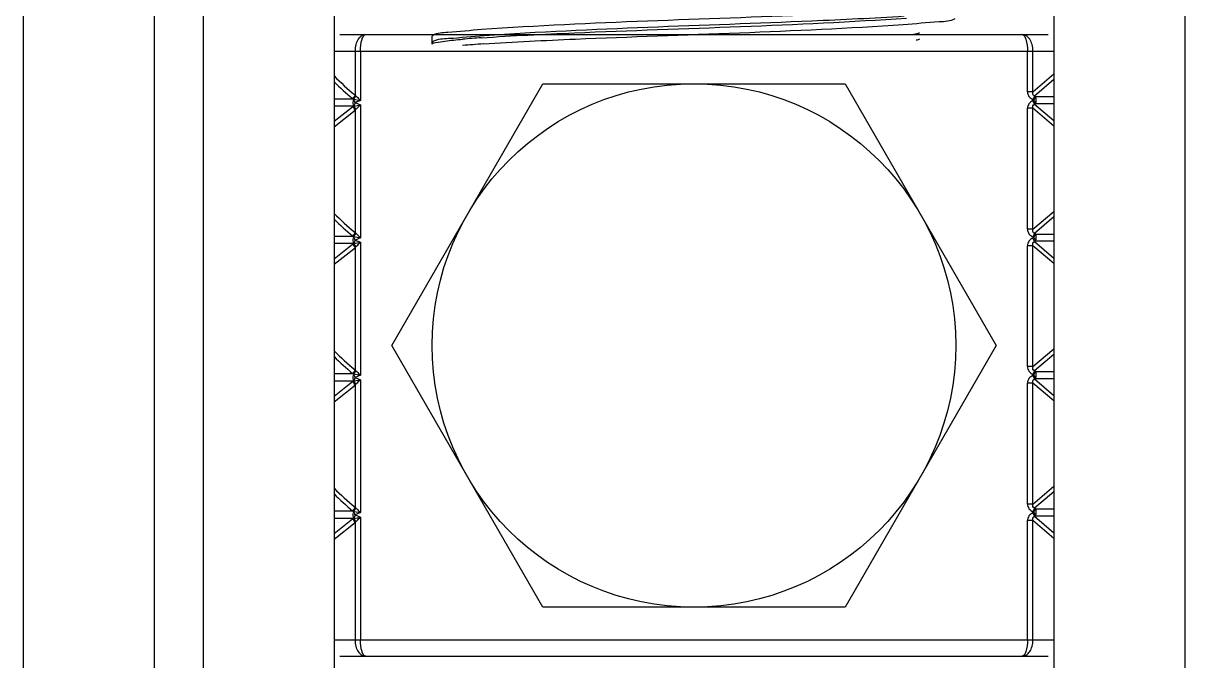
# Model space of a CAD drawing. Extents: x 69728788 to 150676229, y 20333219 to 43663798.
# Drawn here: x 75262098.2 to 75262402.6, y 20708701.7 to 20708868.8 of the extents above; entities that cross this region are included whole.
import ezdxf

# ---------------------------------------------------------------- set-up
doc = ezdxf.new("R2010")
doc.units = 0
doc.header["$LTSCALE"] = 1000
doc.header["$MEASUREMENT"] = 0
doc.layers.get('0').update_dxf_attribs({"linetype": 'CONTINUOUS'})

# ---------------------------------------------------------------- blocks, each defined once
blk = doc.blocks.new('gfhhrryyfd')
at = {"linetype": 'Continuous'}
for p, q in [((3693152.86, -1741005.43), (3693152.86, -1744418.97)), ((3693187.15, -1741005.43), (3693187.15, -1744418.97)), ((3693200.01, -1741005.43), (3693200.01, -1744418.97)), ((3693234.3, -1741005.43), (3693234.3, -1744418.97)), ((3693422.89, -1741005.43), (3693422.89, -1744418.97)), ((3693457.18, -1741005.43), (3693457.18, -1744418.97)), ((3693235.8, -1741312.33), (3693421.39, -1741312.33)), ((3693260.18, -1741312.53), (3693260.01, -1741312.72)), ((3693260.01, -1741314.86), (3693260.01, -1741312.72)), ((3693260.01, -1741314.86), (3693260.01, -1741312.72)), ((3693234.3, -1741316.62), (3693422.89, -1741316.62)), ((3693239.79, -1741316.62), (3693239.79, -1741328.14)), ((3693241.21, -1741316.62), (3693241.21, -1741329.55)), ((3693260.18, -1741314.17), (3693260.01, -1741314.36)), ((3693415.97, -1741327.31), (3693415.97, -1741316.62)), ((3693417.4, -1741327.31), (3693417.4, -1741316.62)), ((3693417.4, -1741327.31), (3693422.89, -1741322.64)), ((3693249.4, -1741393.77), (3693289, -1741325.19)), ((3693289, -1741325.19), (3693368.19, -1741325.19)), ((3693368.19, -1741325.19), (3693407.78, -1741393.77)), ((3693422.89, -1741324.1), (3693417.8, -1741328.42)), ((3693239.91, -1741328.28), (3693239.79, -1741328.14)), ((3693239.96, -1741328.33), (3693239.91, -1741328.28)), ((3693417.4, -1741327.31), (3693415.97, -1741327.31)), ((3693417.8, -1741328.42), (3693417.37, -1741329.33)), ((3693417.67, -1741329.48), (3693418.1, -1741328.57)), ((3693418.1, -1741328.57), (3693417.8, -1741328.42)), ((3693418.1, -1741328.57), (3693422.89, -1741328.57)), ((3693239.33, -1741329.21), (3693234.3, -1741329.21)), ((3693239.31, -1741331.09), (3693234.3, -1741331.08)), ((3693234.3, -1741335.03), (3693239.13, -1741331.21)), ((3693239.31, -1741331.09), (3693239.42, -1741331.07)), ((3693239.42, -1741329.23), (3693239.33, -1741329.21)), ((3693239.42, -1741331.07), (3693239.45, -1741331.05)), ((3693239.45, -1741329.24), (3693241.21, -1741329.55)), ((3693239.84, -1741330.15), (3693239.45, -1741331.05)), ((3693239.45, -1741331.05), (3693241.21, -1741330.75)), ((3693241.21, -1741329.55), (3693239.84, -1741330.15)), ((3693239.84, -1741330.15), (3693241.21, -1741330.75)), ((3693239.89, -1741332.04), (3693239.95, -1741331.98)), ((3693239.95, -1741331.98), (3693239.98, -1741331.95)), ((3693241.21, -1741330.75), (3693241.21, -1741365.55)), ((3693417.4, -1741331.64), (3693415.97, -1741331.64)), ((3693415.97, -1741363.31), (3693415.97, -1741331.64)), ((3693417.67, -1741329.48), (3693417.37, -1741329.33)), ((3693417.37, -1741329.62), (3693417.67, -1741329.48)), ((3693417.8, -1741330.53), (3693417.37, -1741329.62)), ((3693417.4, -1741363.31), (3693417.4, -1741331.64)), ((3693422.89, -1741336.31), (3693417.4, -1741331.64)), ((3693417.67, -1741329.48), (3693418.1, -1741330.38)), ((3693417.8, -1741330.53), (3693418.1, -1741330.38)), ((3693417.8, -1741330.53), (3693422.89, -1741334.86)), ((3693418.1, -1741330.38), (3693422.89, -1741330.39)), ((3693234.3, -1741336.5), (3693239.79, -1741332.15)), ((3693239.79, -1741332.15), (3693239.89, -1741332.04)), ((3693239.79, -1741332.15), (3693239.79, -1741364.14)), ((3693417.4, -1741363.31), (3693422.89, -1741358.65)), ((3693422.89, -1741360.1), (3693417.8, -1741364.43)), ((3693239.33, -1741365.22), (3693234.3, -1741365.22)), ((3693239.42, -1741365.24), (3693239.33, -1741365.22)), ((3693239.45, -1741365.25), (3693241.21, -1741365.55)), ((3693239.91, -1741364.28), (3693239.79, -1741364.14)), ((3693239.96, -1741364.33), (3693239.91, -1741364.28)), ((3693417.4, -1741363.31), (3693415.97, -1741363.31)), ((3693417.8, -1741364.43), (3693417.37, -1741365.34)), ((3693417.67, -1741365.48), (3693417.37, -1741365.34)), ((3693417.67, -1741365.48), (3693418.1, -1741364.57)), ((3693418.1, -1741364.57), (3693417.8, -1741364.43)), ((3693418.1, -1741364.57), (3693422.89, -1741364.57)), ((3693239.31, -1741367.1), (3693234.3, -1741367.08)), ((3693234.3, -1741371.04), (3693239.13, -1741367.22)), ((3693234.3, -1741372.5), (3693239.79, -1741368.16)), ((3693239.31, -1741367.1), (3693239.42, -1741367.07)), ((3693239.42, -1741367.07), (3693239.45, -1741367.06)), ((3693239.84, -1741366.15), (3693239.45, -1741367.06)), ((3693239.45, -1741367.06), (3693241.21, -1741366.75)), ((3693239.79, -1741368.16), (3693239.89, -1741368.04)), ((3693239.79, -1741368.16), (3693239.79, -1741400.15)), ((3693241.21, -1741365.55), (3693239.84, -1741366.15)), ((3693239.84, -1741366.15), (3693241.21, -1741366.75)), ((3693239.89, -1741368.04), (3693239.95, -1741367.99)), ((3693239.95, -1741367.99), (3693239.98, -1741367.96)), ((3693241.21, -1741366.75), (3693241.21, -1741401.56)), ((3693417.4, -1741367.65), (3693415.97, -1741367.65)), ((3693415.97, -1741399.32), (3693415.97, -1741367.65)), ((3693417.37, -1741365.62), (3693417.67, -1741365.48)), ((3693417.8, -1741366.53), (3693417.37, -1741365.62)), ((3693417.4, -1741399.32), (3693417.4, -1741367.65)), ((3693422.89, -1741372.31), (3693417.4, -1741367.65)), ((3693417.67, -1741365.48), (3693418.1, -1741366.39)), ((3693417.8, -1741366.53), (3693418.1, -1741366.39)), ((3693417.8, -1741366.53), (3693422.89, -1741370.86)), ((3693418.1, -1741366.39), (3693422.89, -1741366.39)), ((3693289, -1741462.35), (3693249.4, -1741393.77)), ((3693407.78, -1741393.77), (3693368.19, -1741462.35)), ((3693417.4, -1741399.32), (3693422.89, -1741394.65)), ((3693422.89, -1741396.11), (3693417.8, -1741400.43)), ((3693239.33, -1741401.22), (3693234.3, -1741401.22)), ((3693239.42, -1741401.24), (3693239.33, -1741401.22)), ((3693239.45, -1741401.25), (3693241.21, -1741401.56)), ((3693239.91, -1741400.29), (3693239.79, -1741400.15)), ((3693241.21, -1741401.56), (3693239.84, -1741402.16)), ((3693239.96, -1741400.34), (3693239.91, -1741400.29)), ((3693417.4, -1741399.32), (3693415.97, -1741399.32)), ((3693417.8, -1741400.43), (3693417.37, -1741401.34)), ((3693417.67, -1741401.49), (3693417.37, -1741401.34)), ((3693417.37, -1741401.63), (3693417.67, -1741401.49)), ((3693417.8, -1741402.54), (3693417.37, -1741401.63)), ((3693417.67, -1741401.49), (3693418.1, -1741400.58)), ((3693417.67, -1741401.49), (3693418.1, -1741402.39)), ((3693418.1, -1741400.58), (3693417.8, -1741400.43)), ((3693418.1, -1741400.58), (3693422.89, -1741400.58)), ((3693239.31, -1741403.1), (3693234.3, -1741403.09)), ((3693234.3, -1741407.04), (3693239.13, -1741403.22)), ((3693234.3, -1741408.51), (3693239.79, -1741404.16)), ((3693239.31, -1741403.1), (3693239.42, -1741403.08)), ((3693239.42, -1741403.08), (3693239.45, -1741403.06)), ((3693239.84, -1741402.16), (3693239.45, -1741403.06)), ((3693239.45, -1741403.06), (3693241.21, -1741402.76)), ((3693239.79, -1741404.16), (3693239.89, -1741404.05)), ((3693239.79, -1741404.16), (3693239.79, -1741436.15)), ((3693239.84, -1741402.16), (3693241.21, -1741402.76)), ((3693239.89, -1741404.05), (3693239.95, -1741403.99)), ((3693239.95, -1741403.99), (3693239.98, -1741403.96)), ((3693241.21, -1741402.76), (3693241.21, -1741437.56)), ((3693417.4, -1741403.65), (3693415.97, -1741403.65)), ((3693415.97, -1741435.32), (3693415.97, -1741403.65)), ((3693417.4, -1741435.32), (3693417.4, -1741403.65)), ((3693422.89, -1741408.32), (3693417.4, -1741403.65)), ((3693417.8, -1741402.54), (3693418.1, -1741402.39)), ((3693417.8, -1741402.54), (3693422.89, -1741406.87)), ((3693418.1, -1741402.39), (3693422.89, -1741402.4)), ((3693417.4, -1741435.32), (3693422.89, -1741430.66)), ((3693422.89, -1741432.11), (3693417.8, -1741436.44)), ((3693417.4, -1741435.32), (3693415.97, -1741435.32)), ((3693239.33, -1741437.23), (3693234.3, -1741437.23)), ((3693239.42, -1741437.25), (3693239.33, -1741437.23)), ((3693239.45, -1741437.26), (3693241.21, -1741437.56)), ((3693239.84, -1741438.16), (3693239.45, -1741439.07)), ((3693239.91, -1741436.29), (3693239.79, -1741436.15)), ((3693241.21, -1741437.56), (3693239.84, -1741438.16)), ((3693239.84, -1741438.16), (3693241.21, -1741438.76)), ((3693239.96, -1741436.34), (3693239.91, -1741436.29)), ((3693417.8, -1741436.44), (3693417.37, -1741437.35)), ((3693417.67, -1741437.49), (3693417.37, -1741437.35)), ((3693417.37, -1741437.63), (3693417.67, -1741437.49)), ((3693417.8, -1741438.54), (3693417.37, -1741437.63)), ((3693417.67, -1741437.49), (3693418.1, -1741436.58)), ((3693417.67, -1741437.49), (3693418.1, -1741438.4)), ((3693418.1, -1741436.58), (3693417.8, -1741436.44)), ((3693417.8, -1741438.54), (3693418.1, -1741438.4)), ((3693418.1, -1741436.58), (3693422.89, -1741436.58)), ((3693418.1, -1741438.4), (3693422.89, -1741438.4)), ((3693239.31, -1741439.11), (3693234.3, -1741439.09)), ((3693234.3, -1741443.05), (3693239.13, -1741439.23)), ((3693234.3, -1741444.51), (3693239.79, -1741440.17)), ((3693239.31, -1741439.11), (3693239.42, -1741439.08)), ((3693239.42, -1741439.08), (3693239.45, -1741439.07)), ((3693239.45, -1741439.07), (3693241.21, -1741438.76)), ((3693239.79, -1741440.17), (3693239.89, -1741440.05)), ((3693239.79, -1741440.17), (3693239.79, -1741470.92)), ((3693239.89, -1741440.05), (3693239.95, -1741440)), ((3693239.95, -1741440), (3693239.98, -1741439.97)), ((3693241.21, -1741438.76), (3693241.21, -1741470.92)), ((3693417.4, -1741439.66), (3693415.97, -1741439.66)), ((3693415.97, -1741470.92), (3693415.97, -1741439.66)), ((3693417.4, -1741470.92), (3693417.4, -1741439.66)), ((3693422.89, -1741444.32), (3693417.4, -1741439.66)), ((3693417.8, -1741438.54), (3693422.89, -1741442.87)), ((3693368.19, -1741462.35), (3693289, -1741462.35)), ((3693234.3, -1741470.92), (3693422.89, -1741470.92)), ((3693235.8, -1741475.21), (3693421.39, -1741475.21))]:
    blk.add_line(p, q, dxfattribs=at)
blk.add_circle((3693328.59, -1741393.77), 68.58, dxfattribs=at)
for centre, radius, start, end in [((3693292.61, -1741606.65), 294.15, 93.839, 94.8036), ((3693293.27, -1741616.67), 302.55, 93.7656, 94.8004), ((3693287.26, -1741270.21), 74.89, 224.9882, 230.6634), ((3693287.61, -1741270.91), 75.72, 225.2411, 230.1872), ((3693239.98, -1741328.05), 1.33, 230.2237, 240.9585), ((3693239.96, -1741332.26), 1.34, 119.1442, 128.3025), ((3693287.26, -1741306.22), 74.89, 224.9882, 230.6634), ((3693287.61, -1741306.91), 75.72, 225.2411, 230.1872), ((3693239.98, -1741364.05), 1.33, 230.2237, 240.9585), ((3693239.96, -1741368.27), 1.34, 119.1442, 128.3025), ((3693287.26, -1741342.22), 74.89, 224.9882, 230.6634), ((3693287.61, -1741342.92), 75.72, 225.2411, 230.1872), ((3693239.98, -1741400.06), 1.33, 230.2237, 240.9585), ((3693239.96, -1741404.27), 1.34, 119.1442, 128.3025), ((3693287.26, -1741378.23), 74.89, 224.9882, 230.6634), ((3693287.61, -1741378.92), 75.72, 225.2411, 230.1872), ((3693239.98, -1741436.06), 1.33, 230.2237, 240.9585), ((3693239.96, -1741440.28), 1.34, 119.1442, 128.3025)]:
    blk.add_arc(centre, radius, start, end, dxfattribs=at)
for points, knots in [([(3693384.23, -1741305.85), (3693376.11, -1741306.4), (3693339.02, -1741308.19), (3693301.89, -1741309.04), (3693272.96, -1741311.01)], [0, 0, 0, 0, 0.219207, 1, 1, 1, 1]), ([(3693383.66, -1741307.53), (3693375.6, -1741308.06), (3693338.92, -1741309.82), (3693302.2, -1741310.71), (3693273.63, -1741312.61)], [0, 0, 0, 0, 0.220078, 1, 1, 1, 1]), ([(3693272.91, -1741313.16), (3693281.04, -1741312.6), (3693318.17, -1741310.82), (3693355.34, -1741309.96), (3693384.29, -1741307.99)], [0, 0, 0, 0, 0.219134, 1, 1, 1, 1]), ([(3693273.4, -1741314.77), (3693281.44, -1741314.23), (3693318.12, -1741312.46), (3693354.84, -1741311.58), (3693383.44, -1741309.68)], [0, 0, 0, 0, 0.219504, 1, 1, 1, 1]), ([(3693383.44, -1741309.68), (3693386.58, -1741309.48), (3693390.99, -1741308.87), (3693395.79, -1741308.82), (3693397.01, -1741308.11)], [0, 0, 0, 0, 0.69135, 1, 1, 1, 1]), ([(3693242.59, -1741312.33), (3693242.23, -1741312.33), (3693241.42, -1741312.59), (3693240.52, -1741313.58), (3693239.92, -1741314.98), (3693239.79, -1741316.05), (3693239.79, -1741316.62)], [0, 0, 0, 0, 0.195972, 0.42512, 0.697797, 1, 1, 1, 1]), ([(3693241.21, -1741316.62), (3693241.21, -1741315.59), (3693241.37, -1741314.19), (3693241.91, -1741312.73), (3693242.39, -1741312.33), (3693242.59, -1741312.33)], [0, 0, 0, 0, 0.657525, 0.871922, 1, 1, 1, 1]), ([(3693272.96, -1741311.01), (3693270, -1741311.21), (3693265.85, -1741311.79), (3693261.33, -1741311.86), (3693260.18, -1741312.53)], [0, 0, 0, 0, 0.690312, 1, 1, 1, 1]), ([(3693273.63, -1741312.61), (3693270.51, -1741312.81), (3693266.15, -1741313.42), (3693261.39, -1741313.47), (3693260.18, -1741314.17)], [0, 0, 0, 0, 0.691204, 1, 1, 1, 1]), ([(3693387.71, -1741311.86), (3693387.52, -1741311.97), (3693386.99, -1741312.13), (3693386.45, -1741312.25), (3693386.11, -1741312.31)], [0, 0, 0, 0, 0.383249, 1, 1, 1, 1]), ([(3693387.71, -1741313.5), (3693387.59, -1741313.57), (3693387.28, -1741313.69), (3693386.97, -1741313.77), (3693386.78, -1741313.81)], [0, 0, 0, 0, 0.406518, 1, 1, 1, 1]), ([(3693414.6, -1741312.33), (3693414.8, -1741312.33), (3693415.27, -1741312.73), (3693415.82, -1741314.19), (3693415.97, -1741315.59), (3693415.97, -1741316.62)], [0, 0, 0, 0, 0.128078, 0.342475, 1, 1, 1, 1]), ([(3693417.4, -1741316.62), (3693417.4, -1741316.05), (3693417.26, -1741314.98), (3693416.67, -1741313.58), (3693415.76, -1741312.59), (3693414.96, -1741312.33), (3693414.6, -1741312.33)], [0, 0, 0, 0, 0.302203, 0.57488, 0.804028, 1, 1, 1, 1]), ([(3693260.01, -1741314.86), (3693260.01, -1741314.55), (3693261.65, -1741314.34), (3693262.48, -1741314.12), (3693263.31, -1741314.01)], [0, 0, 0, 0, 0.271576, 1, 1, 1, 1]), ([(3693239.96, -1741328.33), (3693240.06, -1741328.41), (3693240.48, -1741328.81), (3693240.89, -1741329.23), (3693241.21, -1741329.55)], [0, 0, 0, 0, 0.225254, 1, 1, 1, 1]), ([(3693415.97, -1741327.31), (3693415.97, -1741327.73), (3693416.27, -1741328.61), (3693416.98, -1741329.15), (3693417.37, -1741329.33)], [0, 0, 0, 0, 0.499355, 1, 1, 1, 1]), ([(3693417.8, -1741328.42), (3693417.59, -1741328.36), (3693417.26, -1741327.96), (3693417.35, -1741327.51), (3693417.4, -1741327.31)], [0, 0, 0, 0, 0.502447, 1, 1, 1, 1]), ([(3693418.1, -1741330.38), (3693418.23, -1741330.11), (3693418.32, -1741329.48), (3693418.23, -1741328.84), (3693418.1, -1741328.57)], [0, 0, 0, 0, 0.500048, 1, 1, 1, 1]), ([(3693239.44, -1741329.22), (3693239.37, -1741329.35), (3693239.18, -1741329.95), (3693239.21, -1741330.63), (3693239.42, -1741331.07)], [0, 0, 0, 0, 0.236634, 1, 1, 1, 1]), ([(3693239.84, -1741330.15), (3693239.8, -1741330.06), (3693239.67, -1741329.75), (3693239.51, -1741329.45), (3693239.44, -1741329.22)], [0, 0, 0, 0, 0.285481, 1, 1, 1, 1]), ([(3693239.98, -1741331.95), (3693240.08, -1741331.86), (3693240.5, -1741331.47), (3693240.9, -1741331.06), (3693241.21, -1741330.75)], [0, 0, 0, 0, 0.226794, 1, 1, 1, 1]), ([(3693417.37, -1741329.62), (3693416.98, -1741329.8), (3693416.27, -1741330.34), (3693415.97, -1741331.22), (3693415.97, -1741331.64)], [0, 0, 0, 0, 0.500643, 1, 1, 1, 1]), ([(3693417.4, -1741331.64), (3693417.35, -1741331.44), (3693417.26, -1741331), (3693417.59, -1741330.59), (3693417.8, -1741330.53)], [0, 0, 0, 0, 0.49632, 1, 1, 1, 1]), ([(3693239.44, -1741365.22), (3693239.37, -1741365.36), (3693239.18, -1741365.95), (3693239.21, -1741366.64), (3693239.42, -1741367.07)], [0, 0, 0, 0, 0.236634, 1, 1, 1, 1]), ([(3693239.84, -1741366.15), (3693239.8, -1741366.06), (3693239.67, -1741365.75), (3693239.51, -1741365.45), (3693239.44, -1741365.22)], [0, 0, 0, 0, 0.285481, 1, 1, 1, 1]), ([(3693239.96, -1741364.33), (3693240.06, -1741364.42), (3693240.48, -1741364.82), (3693240.89, -1741365.23), (3693241.21, -1741365.55)], [0, 0, 0, 0, 0.225254, 1, 1, 1, 1]), ([(3693415.97, -1741363.31), (3693415.97, -1741363.74), (3693416.27, -1741364.61), (3693416.98, -1741365.16), (3693417.37, -1741365.34)], [0, 0, 0, 0, 0.499355, 1, 1, 1, 1]), ([(3693417.8, -1741364.43), (3693417.59, -1741364.37), (3693417.26, -1741363.96), (3693417.35, -1741363.52), (3693417.4, -1741363.31)], [0, 0, 0, 0, 0.502447, 1, 1, 1, 1]), ([(3693418.1, -1741366.39), (3693418.23, -1741366.11), (3693418.32, -1741365.48), (3693418.23, -1741364.85), (3693418.1, -1741364.57)], [0, 0, 0, 0, 0.500048, 1, 1, 1, 1]), ([(3693239.98, -1741367.96), (3693240.08, -1741367.87), (3693240.5, -1741367.47), (3693240.9, -1741367.07), (3693241.21, -1741366.75)], [0, 0, 0, 0, 0.226794, 1, 1, 1, 1]), ([(3693417.37, -1741365.62), (3693416.98, -1741365.8), (3693416.27, -1741366.35), (3693415.97, -1741367.22), (3693415.97, -1741367.65)], [0, 0, 0, 0, 0.500643, 1, 1, 1, 1]), ([(3693417.4, -1741367.65), (3693417.35, -1741367.44), (3693417.26, -1741367), (3693417.59, -1741366.59), (3693417.8, -1741366.53)], [0, 0, 0, 0, 0.49632, 1, 1, 1, 1]), ([(3693239.44, -1741401.23), (3693239.37, -1741401.36), (3693239.18, -1741401.96), (3693239.21, -1741402.64), (3693239.42, -1741403.08)], [0, 0, 0, 0, 0.236634, 1, 1, 1, 1]), ([(3693239.84, -1741402.16), (3693239.8, -1741402.07), (3693239.67, -1741401.76), (3693239.51, -1741401.46), (3693239.44, -1741401.23)], [0, 0, 0, 0, 0.285481, 1, 1, 1, 1]), ([(3693239.96, -1741400.34), (3693240.06, -1741400.42), (3693240.48, -1741400.82), (3693240.89, -1741401.24), (3693241.21, -1741401.56)], [0, 0, 0, 0, 0.225254, 1, 1, 1, 1]), ([(3693415.97, -1741399.32), (3693415.97, -1741399.74), (3693416.27, -1741400.62), (3693416.98, -1741401.16), (3693417.37, -1741401.34)], [0, 0, 0, 0, 0.499355, 1, 1, 1, 1]), ([(3693417.37, -1741401.63), (3693416.98, -1741401.81), (3693416.27, -1741402.35), (3693415.97, -1741403.23), (3693415.97, -1741403.65)], [0, 0, 0, 0, 0.500643, 1, 1, 1, 1]), ([(3693417.8, -1741400.43), (3693417.59, -1741400.37), (3693417.26, -1741399.97), (3693417.35, -1741399.52), (3693417.4, -1741399.32)], [0, 0, 0, 0, 0.502447, 1, 1, 1, 1]), ([(3693418.1, -1741402.39), (3693418.23, -1741402.12), (3693418.32, -1741401.49), (3693418.23, -1741400.85), (3693418.1, -1741400.58)], [0, 0, 0, 0, 0.500048, 1, 1, 1, 1]), ([(3693239.98, -1741403.96), (3693240.08, -1741403.87), (3693240.5, -1741403.48), (3693240.9, -1741403.07), (3693241.21, -1741402.76)], [0, 0, 0, 0, 0.226794, 1, 1, 1, 1]), ([(3693417.4, -1741403.65), (3693417.35, -1741403.45), (3693417.26, -1741403.01), (3693417.59, -1741402.6), (3693417.8, -1741402.54)], [0, 0, 0, 0, 0.49632, 1, 1, 1, 1]), ([(3693415.97, -1741435.32), (3693415.97, -1741435.75), (3693416.27, -1741436.62), (3693416.98, -1741437.17), (3693417.37, -1741437.35)], [0, 0, 0, 0, 0.499355, 1, 1, 1, 1]), ([(3693417.8, -1741436.44), (3693417.59, -1741436.38), (3693417.26, -1741435.97), (3693417.35, -1741435.53), (3693417.4, -1741435.32)], [0, 0, 0, 0, 0.502447, 1, 1, 1, 1]), ([(3693239.44, -1741437.23), (3693239.37, -1741437.37), (3693239.18, -1741437.96), (3693239.21, -1741438.65), (3693239.42, -1741439.08)], [0, 0, 0, 0, 0.236634, 1, 1, 1, 1]), ([(3693239.84, -1741438.16), (3693239.8, -1741438.07), (3693239.67, -1741437.76), (3693239.51, -1741437.46), (3693239.44, -1741437.23)], [0, 0, 0, 0, 0.285481, 1, 1, 1, 1]), ([(3693239.96, -1741436.34), (3693240.06, -1741436.43), (3693240.48, -1741436.83), (3693240.89, -1741437.24), (3693241.21, -1741437.56)], [0, 0, 0, 0, 0.225254, 1, 1, 1, 1]), ([(3693417.37, -1741437.63), (3693416.98, -1741437.81), (3693416.27, -1741438.36), (3693415.97, -1741439.23), (3693415.97, -1741439.66)], [0, 0, 0, 0, 0.500643, 1, 1, 1, 1]), ([(3693418.1, -1741438.4), (3693418.23, -1741438.12), (3693418.32, -1741437.49), (3693418.23, -1741436.86), (3693418.1, -1741436.58)], [0, 0, 0, 0, 0.500048, 1, 1, 1, 1]), ([(3693239.98, -1741439.97), (3693240.08, -1741439.88), (3693240.5, -1741439.48), (3693240.9, -1741439.08), (3693241.21, -1741438.76)], [0, 0, 0, 0, 0.226794, 1, 1, 1, 1]), ([(3693417.4, -1741439.66), (3693417.35, -1741439.45), (3693417.26, -1741439.01), (3693417.59, -1741438.6), (3693417.8, -1741438.54)], [0, 0, 0, 0, 0.49632, 1, 1, 1, 1]), ([(3693239.79, -1741470.92), (3693239.79, -1741471.49), (3693239.92, -1741472.57), (3693240.52, -1741473.97), (3693241.42, -1741474.95), (3693242.23, -1741475.21), (3693242.59, -1741475.21)], [0, 0, 0, 0, 0.302203, 0.57488, 0.804028, 1, 1, 1, 1]), ([(3693242.59, -1741475.21), (3693242.39, -1741475.21), (3693241.91, -1741474.81), (3693241.37, -1741473.35), (3693241.21, -1741471.96), (3693241.21, -1741470.92)], [0, 0, 0, 0, 0.128078, 0.342475, 1, 1, 1, 1]), ([(3693415.97, -1741470.92), (3693415.97, -1741471.96), (3693415.82, -1741473.35), (3693415.27, -1741474.81), (3693414.8, -1741475.21), (3693414.6, -1741475.21)], [0, 0, 0, 0, 0.657525, 0.871922, 1, 1, 1, 1]), ([(3693414.6, -1741475.21), (3693414.96, -1741475.21), (3693415.76, -1741474.95), (3693416.67, -1741473.97), (3693417.26, -1741472.57), (3693417.4, -1741471.49), (3693417.4, -1741470.92)], [0, 0, 0, 0, 0.195972, 0.42512, 0.697797, 1, 1, 1, 1])]:
    blk.add_open_spline(points, degree=3, knots=knots, dxfattribs=at)
for points in [[(3693263.31, -1741314.01), (3693264.86, -1741313.81), (3693266.42, -1741313.66), (3693267.98, -1741313.53)], [(3693239.79, -1741328.14), (3693239.69, -1741328.51), (3693239.44, -1741328.86), (3693239.13, -1741329.07)], [(3693239.91, -1741328.28), (3693239.82, -1741328.63), (3693239.62, -1741328.98), (3693239.33, -1741329.21)], [(3693239.42, -1741329.23), (3693239.68, -1741328.99), (3693239.88, -1741328.67), (3693239.96, -1741328.33)], [(3693239.79, -1741332.15), (3693239.7, -1741331.78), (3693239.44, -1741331.43), (3693239.13, -1741331.21)], [(3693239.89, -1741332.04), (3693239.81, -1741331.67), (3693239.59, -1741331.32), (3693239.31, -1741331.09)], [(3693239.95, -1741331.98), (3693239.87, -1741331.64), (3693239.68, -1741331.3), (3693239.42, -1741331.07)], [(3693239.98, -1741331.95), (3693239.9, -1741331.61), (3693239.71, -1741331.28), (3693239.45, -1741331.05)], [(3693239.79, -1741364.14), (3693239.69, -1741364.51), (3693239.44, -1741364.86), (3693239.13, -1741365.08)], [(3693239.91, -1741364.28), (3693239.82, -1741364.64), (3693239.62, -1741364.98), (3693239.33, -1741365.22)], [(3693239.42, -1741365.24), (3693239.68, -1741365), (3693239.88, -1741364.67), (3693239.96, -1741364.33)], [(3693239.79, -1741368.16), (3693239.7, -1741367.79), (3693239.44, -1741367.43), (3693239.13, -1741367.22)], [(3693239.89, -1741368.04), (3693239.81, -1741367.68), (3693239.59, -1741367.33), (3693239.31, -1741367.1)], [(3693239.95, -1741367.99), (3693239.87, -1741367.64), (3693239.68, -1741367.31), (3693239.42, -1741367.07)], [(3693239.98, -1741367.96), (3693239.9, -1741367.62), (3693239.71, -1741367.29), (3693239.45, -1741367.06)], [(3693239.79, -1741400.15), (3693239.69, -1741400.52), (3693239.44, -1741400.87), (3693239.13, -1741401.08)], [(3693239.91, -1741400.29), (3693239.82, -1741400.64), (3693239.62, -1741400.99), (3693239.33, -1741401.22)], [(3693239.42, -1741401.24), (3693239.68, -1741401), (3693239.88, -1741400.68), (3693239.96, -1741400.34)], [(3693239.79, -1741404.16), (3693239.7, -1741403.79), (3693239.44, -1741403.44), (3693239.13, -1741403.22)], [(3693239.89, -1741404.05), (3693239.81, -1741403.68), (3693239.59, -1741403.33), (3693239.31, -1741403.1)], [(3693239.95, -1741403.99), (3693239.87, -1741403.65), (3693239.68, -1741403.31), (3693239.42, -1741403.08)], [(3693239.98, -1741403.96), (3693239.9, -1741403.62), (3693239.71, -1741403.29), (3693239.45, -1741403.06)], [(3693239.79, -1741436.15), (3693239.69, -1741436.52), (3693239.44, -1741436.87), (3693239.13, -1741437.09)], [(3693239.91, -1741436.29), (3693239.82, -1741436.65), (3693239.62, -1741436.99), (3693239.33, -1741437.23)], [(3693239.42, -1741437.25), (3693239.68, -1741437.01), (3693239.88, -1741436.68), (3693239.96, -1741436.34)], [(3693239.79, -1741440.17), (3693239.7, -1741439.8), (3693239.44, -1741439.44), (3693239.13, -1741439.23)], [(3693239.89, -1741440.05), (3693239.81, -1741439.69), (3693239.59, -1741439.34), (3693239.31, -1741439.11)], [(3693239.95, -1741440), (3693239.87, -1741439.65), (3693239.68, -1741439.32), (3693239.42, -1741439.08)], [(3693239.98, -1741439.97), (3693239.9, -1741439.63), (3693239.71, -1741439.3), (3693239.45, -1741439.07)]]:
    blk.add_open_spline(points, degree=3, dxfattribs=at)

msp = doc.modelspace()

# ---------------------------------------------------------------- block references
at = {"lineweight": -3, "xscale": 0.9999959468841553, "yscale": 0.9999959506094456, "zscale": 0.9999959495959999}
msp.add_blockref('gfhhrryyfd', (71568960.34, 22450171.07), dxfattribs=at)

doc.saveas('drawing.dxf')
